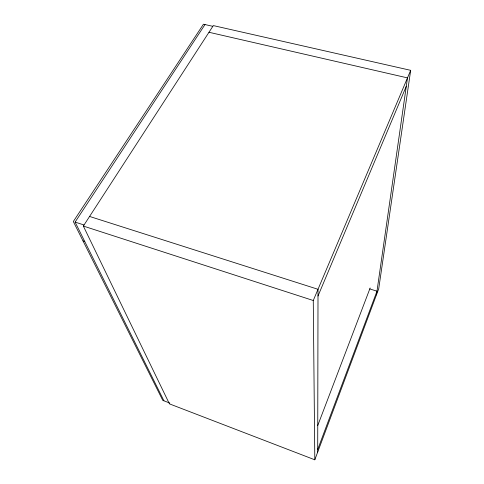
<?xml version="1.0" encoding="UTF-8"?>
<svg xmlns="http://www.w3.org/2000/svg" width="484" height="484" viewBox="0 0 484 484"><rect width="100%" height="100%" fill="white"/><g stroke="black" fill="none" stroke-linecap="round" stroke-linejoin="round"><path stroke-width="0.73" d="M317.704 452.05L318.012 289.293L89.576 216.451M376.455 294.877L407.486 77.888L208.979 32.271M410.68 70.337L378.706 288.845L314.806 459.8L169.418 403.85L83.345 226.064L213.311 25.591L410.68 70.337L313.269 300.503L314.806 459.8M317.71 449.461L376.982 291.18L369.782 288.93M317.758 425.478L370.145 287.992M318 296.014L406.282 86.273M163.943 400.812L75.105 222.096L205.01 24.551M212.833 26.33L203.455 24.2L73.32 221.521L162.769 400.365L169.805 403.069M75.105 222.096L84.047 224.987M83.345 226.064L313.269 300.503M83.012 240.893L84.724 241.462"/></g></svg>
